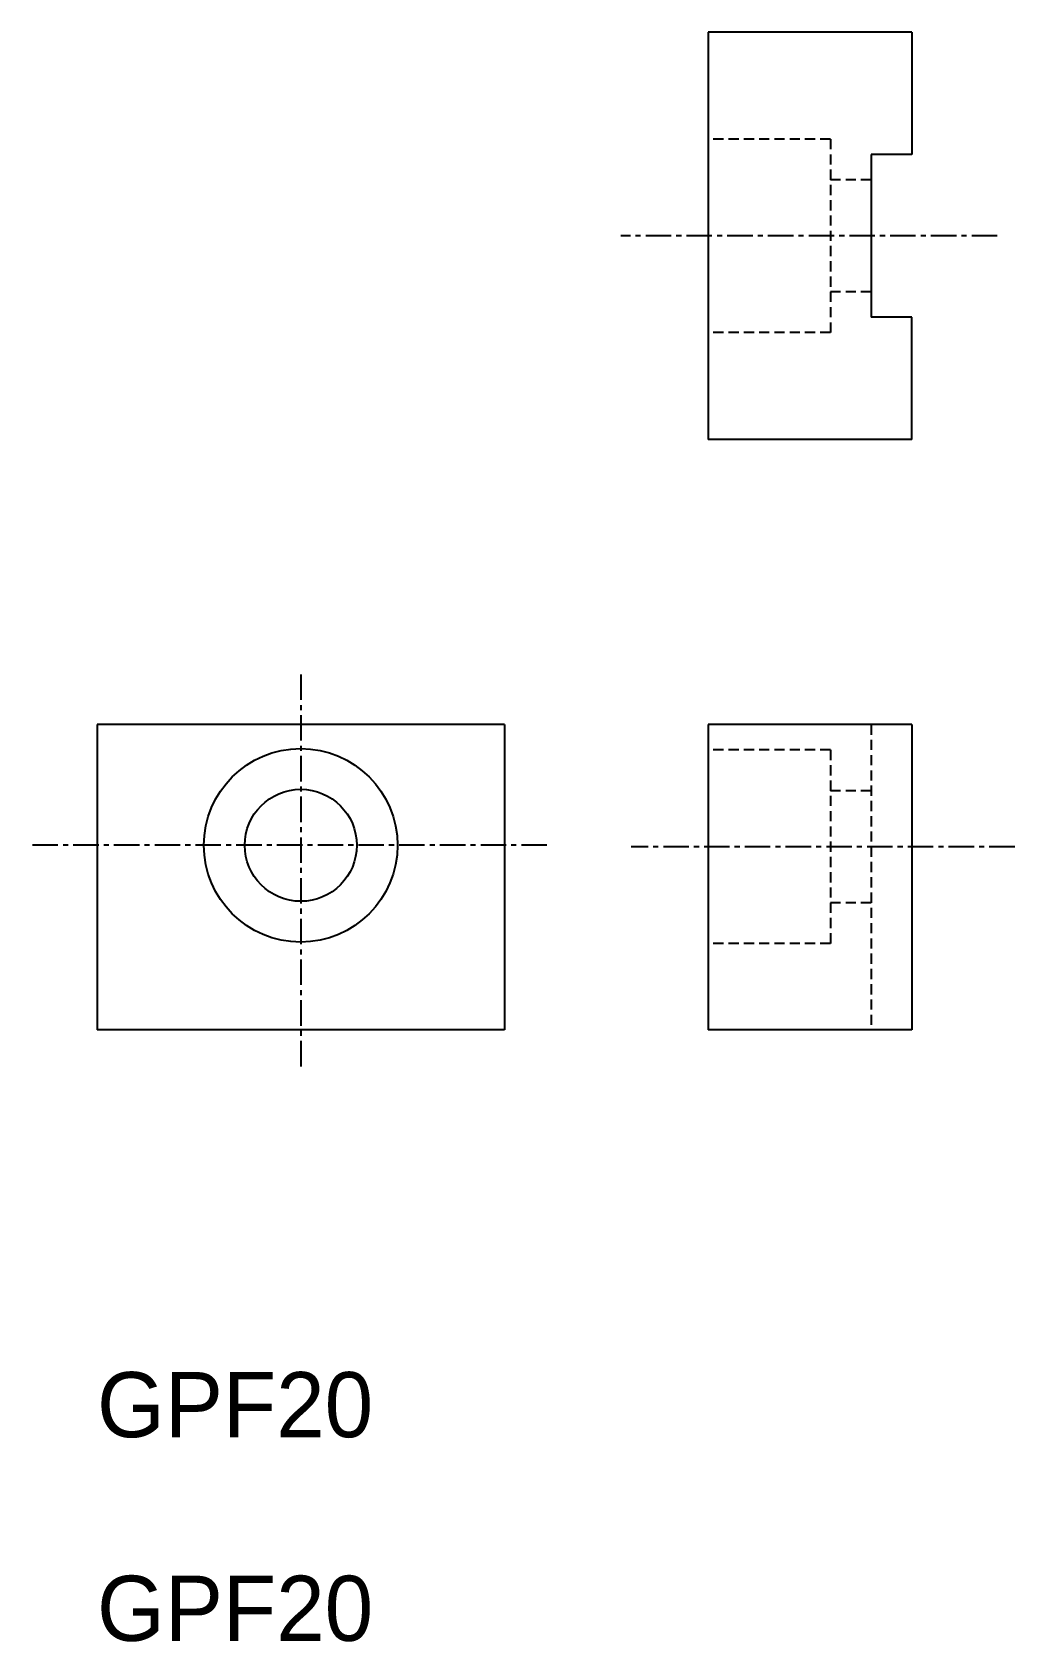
# Model space of a CAD drawing. Extents: x -4948 to -4899.8, y -489.4 to -410.3.
import ezdxf

# ---------------------------------------------------------------- set-up
doc = ezdxf.new("R2010")
doc.units = 0
doc.linetypes.add('CENTER', pattern=[2, 1.25, -0.25, 0.25, -0.25])
doc.linetypes.add('DASHED', pattern=[0.75, 0.5, -0.25])
doc.layers.get('0').update_dxf_attribs({"linetype": 'CONTINUOUS'})
doc.layers.add('CENTER', color=1, linetype='CENTER')

msp = doc.modelspace()

# ---------------------------------------------------------------- linework, layer by layer
at = {"color": 7, "linetype": 'CONTINUOUS'}
for p, q in [((-4914.854, -410.315), (-4914.854, -430.315)), ((-4904.854, -410.315), (-4914.854, -410.315)), ((-4904.854, -410.315), (-4904.854, -416.315)), ((-4906.854, -416.315), (-4906.854, -424.315)), ((-4904.854, -416.315), (-4906.854, -416.315)), ((-4904.854, -424.315), (-4906.854, -424.315)), ((-4904.854, -430.315), (-4904.854, -424.315)), ((-4904.854, -430.315), (-4914.854, -430.315)), ((-4924.854, -444.315), (-4944.854, -444.315)), ((-4944.854, -444.315), (-4944.854, -459.315)), ((-4924.854, -444.315), (-4924.854, -459.315)), ((-4914.854, -444.315), (-4914.854, -459.315)), ((-4904.854, -444.315), (-4914.854, -444.315)), ((-4904.854, -444.315), (-4904.854, -459.315)), ((-4924.854, -459.315), (-4944.854, -459.315)), ((-4904.854, -459.315), (-4914.854, -459.315))]:
    msp.add_line(p, q, dxfattribs=at)
at = {"color": 3, "linetype": 'DASHED'}
for p, q in [((-4908.854, -415.565), (-4914.854, -415.565)), ((-4908.854, -415.565), (-4908.854, -425.065)), ((-4906.854, -417.565), (-4908.854, -417.565)), ((-4906.854, -423.065), (-4908.854, -423.065)), ((-4908.854, -425.065), (-4914.854, -425.065)), ((-4906.854, -444.315), (-4906.854, -459.315)), ((-4908.854, -445.565), (-4914.854, -445.565)), ((-4908.854, -445.565), (-4908.854, -455.065)), ((-4906.854, -447.565), (-4908.854, -447.565)), ((-4906.854, -453.065), (-4908.854, -453.065)), ((-4908.854, -455.065), (-4914.854, -455.065))]:
    msp.add_line(p, q, dxfattribs=at)
at = {"color": 7, "linetype": 'CONTINUOUS'}
for radius in [4.75, 2.75]:
    msp.add_circle((-4934.854, -450.246), radius, dxfattribs=at)
at = {"layer": 'CENTER', "color": 1, "linetype": 'CENTER'}
for p, q in [((-4900.671, -420.315), (-4919.148, -420.315)), ((-4934.854, -441.856), (-4934.854, -461.274)), ((-4922.772, -450.246), (-4948.035, -450.246)), ((-4899.805, -450.315), (-4918.632, -450.315))]:
    msp.add_line(p, q, dxfattribs=at)

# ---------------------------------------------------------------- texts
at = {"color": 7, "linetype": 'CONTINUOUS'}
for p in [(-4944.854, -479.315), (-4944.854, -489.315)]:
    msp.add_text('GPF20', height=3.2, dxfattribs=at).set_placement(p)

doc.saveas('drawing.dxf')
